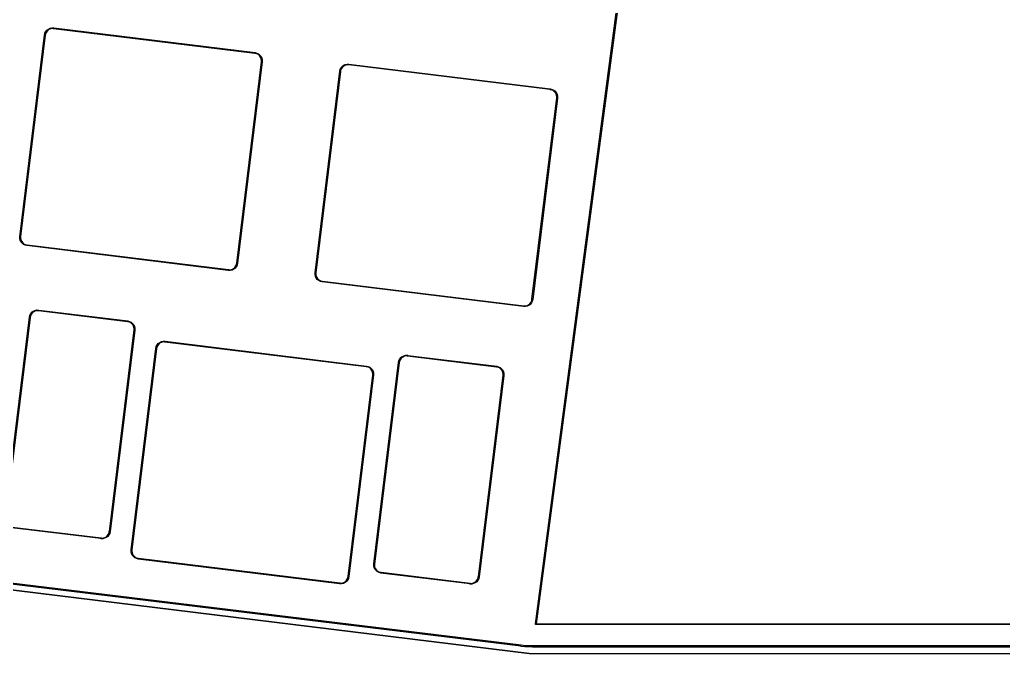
# Model space of a CAD drawing. Extents: x 33 to 269, y -131 to -39.
# Drawn here: x 95.3 to 158.3, y -131.2 to -90.5 of the extents above; entities that cross this region are included whole.
import ezdxf

# ---------------------------------------------------------------- set-up
doc = ezdxf.new("R2010")
doc.units = 0
doc.layers.add('BLACK', color=7, linetype='CONTINUOUS')

msp = doc.modelspace()

# ---------------------------------------------------------------- linework, layer by layer
at = {"layer": 'BLACK', "linetype": 'CONTINUOUS'}
for p, q in [((128.309184, -129.240344), (135.306273, -76.247861)), ((135.351055, -76.276133), (128.359325, -129.228036)), ((96.886628, -91.407113), (96.938686, -91.3017)), ((96.963424, -91.349516), (96.916578, -91.465486)), ((96.938686, -91.3017), (97.012898, -91.210515)), ((97.038691, -91.249624), (96.963424, -91.349516)), ((97.012898, -91.210515), (97.105541, -91.138132)), ((97.13725, -91.172619), (97.038691, -91.249624)), ((97.105541, -91.138132), (97.211969, -91.08818)), ((97.252381, -91.12375), (97.13725, -91.172619)), ((97.211969, -91.08818), (97.326844, -91.063166)), ((97.376239, -91.106346), (97.252381, -91.12375)), ((97.326844, -91.063166), (97.444405, -91.064343)), ((97.43822, -91.113959), (97.376239, -91.106346)), ((97.438308, -91.113988), (97.43822, -91.113959)), ((110.335834, -92.69569), (97.438308, -91.113988)), ((97.444405, -91.064343), (97.444403, -91.064361)), ((97.444403, -91.064361), (97.449975, -91.066959)), ((97.449975, -91.066959), (110.347502, -92.648662)), ((95.275755, -104.434294), (96.859334, -91.521466)), ((96.906362, -91.533133), (95.325832, -104.421102)), ((96.859334, -91.521466), (96.859336, -91.521458)), ((96.859336, -91.521458), (96.886628, -91.407113)), ((96.908962, -91.527558), (96.906362, -91.533133)), ((96.916578, -91.465486), (96.908962, -91.527558)), ((109.173277, -106.125162), (110.75498, -93.227636)), ((110.802008, -93.239303), (109.220306, -106.13683)), ((110.341407, -92.698289), (110.335834, -92.69569)), ((110.341407, -92.69829), (110.341407, -92.698289)), ((110.403471, -92.705915), (110.341407, -92.69829)), ((110.347502, -92.648662), (110.34751, -92.648664)), ((110.34751, -92.648664), (110.461843, -92.67597)), ((110.519422, -92.75277), (110.403471, -92.705915)), ((110.461843, -92.67597), (110.567239, -92.728035)), ((110.619295, -92.82804), (110.519422, -92.75277)), ((110.567239, -92.728035), (110.658407, -92.802248)), ((110.696282, -92.926594), (110.619295, -92.82804)), ((110.658407, -92.802248), (110.730774, -92.894888)), ((110.745139, -93.041717), (110.696282, -92.926594)), ((110.730774, -92.894888), (110.780712, -93.001309)), ((110.762533, -93.165562), (110.745139, -93.041717)), ((110.754908, -93.227625), (110.762533, -93.165562)), ((110.75498, -93.227633), (110.754908, -93.227625)), ((110.75498, -93.227636), (110.75498, -93.227633)), ((110.780712, -93.001309), (110.805717, -93.116174)), ((110.804607, -93.233732), (110.802008, -93.239303)), ((110.805717, -93.116174), (110.804534, -93.233723)), ((110.804534, -93.233723), (110.804607, -93.233732)), ((114.18376, -106.755905), (115.767339, -93.843077)), ((115.814367, -93.854744), (114.233837, -106.742713)), ((115.767339, -93.843077), (115.767342, -93.843067)), ((115.767342, -93.843067), (115.794649, -93.728737)), ((115.794649, -93.728737), (115.846716, -93.623342)), ((115.816966, -93.849173), (115.814367, -93.854744)), ((115.816967, -93.849173), (115.816966, -93.849173)), ((115.824592, -93.787109), (115.816967, -93.849173)), ((115.87145, -93.671159), (115.824592, -93.787109)), ((115.846716, -93.623342), (115.92093, -93.532175)), ((115.94672, -93.571286), (115.87145, -93.671159)), ((115.92093, -93.532175), (116.013569, -93.459807)), ((116.045274, -93.494298), (115.94672, -93.571286)), ((116.013569, -93.459807), (116.119988, -93.409867)), ((116.160396, -93.445439), (116.045274, -93.494298)), ((116.119988, -93.409867), (116.234851, -93.384859)), ((116.28424, -93.42804), (116.160396, -93.445439)), ((116.234851, -93.384859), (116.3524, -93.386037)), ((116.346304, -93.435664), (116.28424, -93.42804)), ((116.346312, -93.435599), (116.346304, -93.435664)), ((116.346313, -93.435599), (116.346312, -93.435598)), ((116.346312, -93.435598), (116.346312, -93.435599)), ((129.243838, -95.017301), (116.346313, -93.435599)), ((116.3524, -93.386037), (116.352408, -93.385971)), ((116.352408, -93.385971), (116.357981, -93.38857)), ((116.357981, -93.38857), (129.255507, -94.970273)), ((129.249412, -95.019901), (129.243838, -95.017301)), ((129.311481, -95.027524), (129.249412, -95.019901)), ((129.255507, -94.970273), (129.255508, -94.970273)), ((129.255508, -94.970273), (129.255515, -94.970275)), ((129.255515, -94.970275), (129.369855, -94.99758)), ((129.427444, -95.074379), (129.311481, -95.027524)), ((129.369855, -94.99758), (129.475261, -95.049643)), ((129.52733, -95.149648), (129.427444, -95.074379)), ((129.475261, -95.049643), (129.56644, -95.123855)), ((129.56644, -95.123855), (129.638821, -95.216494)), ((128.081282, -108.446773), (129.662985, -95.549247)), ((129.710013, -95.560914), (128.128311, -108.458441)), ((129.604334, -95.248204), (129.52733, -95.149648)), ((129.653208, -95.36333), (129.604334, -95.248204)), ((129.638821, -95.216494), (129.688775, -95.322916)), ((129.670622, -95.487182), (129.653208, -95.36333)), ((129.662985, -95.549247), (129.663019, -95.549142)), ((129.663019, -95.549142), (129.670622, -95.487182)), ((129.688775, -95.322916), (129.713797, -95.437784)), ((129.712613, -95.555339), (129.710013, -95.560914)), ((129.712634, -95.555341), (129.712613, -95.555339)), ((129.713797, -95.437784), (129.712634, -95.555341)), ((95.277808, -104.436922), (95.275755, -104.434294)), ((95.276762, -104.541352), (95.277808, -104.436922)), ((95.301773, -104.656221), (95.276762, -104.541352)), ((95.327567, -104.429893), (95.319943, -104.49196)), ((95.319943, -104.49196), (95.337344, -104.61581)), ((95.325832, -104.421102), (95.32754, -104.42989)), ((95.32754, -104.42989), (95.327567, -104.429893)), ((95.351718, -104.762644), (95.301773, -104.656221)), ((95.337344, -104.61581), (95.386208, -104.730936)), ((95.424093, -104.855284), (95.351718, -104.762644)), ((95.386208, -104.730936), (95.463204, -104.829492)), ((95.515268, -104.929497), (95.424093, -104.855284)), ((95.463204, -104.829492), (95.563085, -104.904761)), ((95.620671, -104.98156), (95.515268, -104.929497)), ((95.563085, -104.904761), (95.679044, -104.951614)), ((95.722282, -105.005821), (95.620671, -104.98156)), ((95.679044, -104.951614), (95.741111, -104.959235)), ((95.722874, -105.006579), (95.722282, -105.005821)), ((95.732138, -105.009634), (95.722874, -105.006579)), ((108.629664, -106.591336), (95.732138, -105.009634)), ((95.741111, -104.959235), (95.749956, -104.963359)), ((95.749956, -104.963359), (108.64133, -106.544307)), ((108.94237, -106.485628), (109.040924, -106.408633)), ((109.066716, -106.447743), (108.974078, -106.520117)), ((109.040924, -106.408633), (109.116194, -106.308755)), ((109.140928, -106.356572), (109.066716, -106.447743)), ((109.116194, -106.308755), (109.163052, -106.1928)), ((109.192995, -106.251173), (109.140928, -106.356572)), ((109.163052, -106.1928), (109.170678, -106.130734)), ((109.170678, -106.130734), (109.170679, -106.130734)), ((109.170679, -106.130734), (109.173277, -106.125162)), ((109.220305, -106.136832), (109.192995, -106.251173)), ((109.220306, -106.13683), (109.220305, -106.136832)), ((108.63524, -106.593936), (108.629664, -106.591336)), ((108.635242, -106.593914), (108.63524, -106.593936)), ((108.752794, -106.595081), (108.635242, -106.593914)), ((108.64133, -106.544307), (108.641333, -106.544286)), ((108.641333, -106.544286), (108.7034, -106.551905)), ((108.7034, -106.551905), (108.827247, -106.534496)), ((108.867659, -106.570064), (108.752794, -106.595081)), ((108.827247, -106.534496), (108.94237, -106.485628)), ((108.974078, -106.520117), (108.867659, -106.570064)), ((114.185797, -106.758513), (114.18376, -106.755905)), ((114.184754, -106.862963), (114.185797, -106.758513)), ((114.209767, -106.977833), (114.184754, -106.862963)), ((114.259715, -107.084257), (114.209767, -106.977833)), ((114.235556, -106.751502), (114.227933, -106.81357)), ((114.227933, -106.81357), (114.245337, -106.937422)), ((114.233837, -106.742713), (114.235545, -106.7515)), ((114.235545, -106.7515), (114.235556, -106.751502)), ((114.245337, -106.937422), (114.294203, -107.052549)), ((114.332092, -107.176897), (114.259715, -107.084257)), ((114.294203, -107.052549), (114.371202, -107.151105)), ((114.423269, -107.251109), (114.332092, -107.176897)), ((114.371202, -107.151105), (114.471086, -107.226374)), ((114.528675, -107.303172), (114.423269, -107.251109)), ((114.471086, -107.226374), (114.587047, -107.273225)), ((114.630287, -107.327432), (114.528675, -107.303172)), ((114.587047, -107.273225), (114.649116, -107.280846)), ((114.630879, -107.32819), (114.630287, -107.327432)), ((114.640143, -107.331245), (114.630879, -107.32819)), ((127.537668, -108.912947), (114.640143, -107.331245)), ((114.649116, -107.280846), (114.657961, -107.28497)), ((114.657961, -107.28497), (127.549337, -108.865919)), ((127.543244, -108.915547), (127.537668, -108.912947)), ((127.543237, -108.915607), (127.543244, -108.915547)), ((127.660801, -108.916775), (127.543237, -108.915607)), ((127.549337, -108.865919), (127.549636, -108.866017)), ((127.549636, -108.866017), (127.611402, -108.873599)), ((127.611402, -108.873599), (127.735262, -108.856185)), ((127.775678, -108.891752), (127.660801, -108.916775)), ((127.735262, -108.856185), (127.850395, -108.807307)), ((127.882106, -108.841793), (127.775678, -108.891752)), ((127.850395, -108.807307), (127.948953, -108.730295)), ((127.974748, -108.769403), (127.882106, -108.841793)), ((127.948953, -108.730295), (128.02422, -108.630397)), ((128.048958, -108.678214), (127.974748, -108.769403)), ((128.02422, -108.630397), (128.071066, -108.514423)), ((128.101016, -108.572797), (128.048958, -108.678214)), ((128.071066, -108.514423), (128.078682, -108.452349)), ((128.078682, -108.452349), (128.078683, -108.452349)), ((128.078683, -108.452349), (128.081282, -108.446773)), ((128.128304, -108.458459), (128.101016, -108.572797)), ((128.128311, -108.458441), (128.128304, -108.458459)), ((94.313571, -122.486171), (95.894071, -109.5885)), ((95.941099, -109.600162), (94.3606, -122.497836)), ((95.894071, -109.5885), (95.894076, -109.588484)), ((95.894076, -109.588484), (95.921361, -109.474144)), ((95.921361, -109.474144), (95.973417, -109.368728)), ((95.943699, -109.594587), (95.941099, -109.600162)), ((95.9437, -109.594587), (95.943699, -109.594587)), ((95.951314, -109.532516), (95.9437, -109.594587)), ((95.998156, -109.416545), (95.951314, -109.532516)), ((95.973417, -109.368728), (96.047629, -109.277542)), ((96.073423, -109.316653), (95.998156, -109.416545)), ((96.047629, -109.277542), (96.140273, -109.20516)), ((96.171982, -109.239649), (96.073423, -109.316653)), ((96.140273, -109.20516), (96.246704, -109.155212)), ((96.287115, -109.190784), (96.171982, -109.239649)), ((96.246704, -109.155212), (96.361581, -109.130203)), ((96.410973, -109.173388), (96.287115, -109.190784)), ((96.361581, -109.130203), (96.479143, -109.131389)), ((96.473028, -109.181014), (96.410973, -109.173388)), ((96.473046, -109.18102), (96.473028, -109.181014)), ((102.174619, -109.879172), (96.473046, -109.18102)), ((96.479143, -109.131389), (96.479143, -109.131393)), ((96.479143, -109.131393), (96.484705, -109.133987)), ((96.484705, -109.133987), (102.18628, -109.83214)), ((102.180182, -109.881767), (102.174619, -109.879172)), ((102.242247, -109.889398), (102.180182, -109.881767)), ((102.18628, -109.83214), (102.186283, -109.832141)), ((102.186283, -109.832141), (102.186284, -109.832141)), ((102.186284, -109.832141), (102.300622, -109.859459)), ((102.358199, -109.936262), (102.242247, -109.889398)), ((102.300622, -109.859459), (102.406016, -109.911529)), ((102.458075, -110.011534), (102.358199, -109.936262)), ((102.406016, -109.911529), (102.497186, -109.985742)), ((102.535072, -110.110086), (102.458075, -110.011534)), ((102.497186, -109.985742), (102.56956, -110.078377)), ((102.583945, -110.225206), (102.535072, -110.110086)), ((102.56956, -110.078377), (102.619511, -110.184793)), ((102.601364, -110.349052), (102.583945, -110.225206)), ((102.619511, -110.184793), (102.644536, -110.299654)), ((101.012055, -123.308642), (102.593758, -110.411119)), ((102.640786, -110.422782), (101.059084, -123.320309)), ((102.593753, -110.411119), (102.601364, -110.349052)), ((102.593758, -110.411119), (102.593753, -110.411119)), ((102.643386, -110.417205), (102.640786, -110.422782)), ((102.644536, -110.299654), (102.643381, -110.417204)), ((102.643381, -110.417204), (102.643386, -110.417205)), ((103.991726, -111.590269), (104.019036, -111.475934)), ((104.019036, -111.475934), (104.071102, -111.370538)), ((104.095836, -111.418355), (104.048978, -111.534307)), ((104.071102, -111.370538), (104.145316, -111.27937)), ((104.171106, -111.318481), (104.095836, -111.418355)), ((104.145316, -111.27937), (104.237954, -111.207)), ((104.269661, -111.24149), (104.171106, -111.318481)), ((104.237954, -111.207), (104.344373, -111.157058)), ((104.384783, -111.192628), (104.269661, -111.24149)), ((104.344373, -111.157058), (104.459237, -111.132047)), ((104.508628, -111.175226), (104.384783, -111.192628)), ((104.459237, -111.132047), (104.576787, -111.133221)), ((104.570693, -111.182848), (104.508628, -111.175226)), ((104.570699, -111.182797), (104.570693, -111.182848)), ((117.462075, -112.763745), (104.570699, -111.182797)), ((104.576787, -111.133221), (104.576793, -111.133169)), ((104.576793, -111.133169), (104.582367, -111.135768)), ((104.582367, -111.135768), (117.479893, -112.717471)), ((102.410022, -124.487801), (103.991725, -111.590275)), ((104.038753, -111.601942), (102.457051, -124.499469)), ((103.991725, -111.590275), (103.991726, -111.590269)), ((104.041352, -111.596371), (104.038753, -111.601942)), ((104.041353, -111.596371), (104.041352, -111.596371)), ((104.048978, -111.534307), (104.041353, -111.596371)), ((119.68266, -112.179604), (119.775301, -112.107237)), ((119.807006, -112.141729), (119.708451, -112.218716)), ((119.775301, -112.107237), (119.881723, -112.0573)), ((119.92213, -112.092874), (119.807006, -112.141729)), ((119.881723, -112.0573), (119.996589, -112.032298)), ((120.045975, -112.075483), (119.92213, -112.092874)), ((119.996589, -112.032298), (120.114138, -112.033484)), ((120.108039, -112.08311), (120.045975, -112.075483)), ((120.108048, -112.083032), (120.108039, -112.08311)), ((120.108051, -112.083033), (120.108048, -112.083032)), ((125.809625, -112.781186), (120.108051, -112.083033)), ((120.114138, -112.033484), (120.114148, -112.033406)), ((120.114148, -112.033406), (120.11971, -112.036)), ((120.11971, -112.036), (125.821286, -112.734154)), ((117.470919, -112.76787), (117.462075, -112.763745)), ((117.532989, -112.775493), (117.470919, -112.76787)), ((117.479893, -112.717471), (117.489156, -112.720526)), ((117.489156, -112.720526), (117.489747, -112.721283)), ((117.489747, -112.721283), (117.591364, -112.745549)), ((117.648955, -112.822348), (117.532989, -112.775493)), ((117.591364, -112.745549), (117.696772, -112.797613)), ((117.947374, -125.388038), (119.529077, -112.490511)), ((119.576105, -112.502179), (117.994403, -125.399699)), ((119.529077, -112.490511), (119.529081, -112.490499)), ((119.529081, -112.490499), (119.556382, -112.37617)), ((119.556382, -112.37617), (119.608447, -112.270773)), ((119.578705, -112.496605), (119.576105, -112.502179)), ((119.586328, -112.434542), (119.578705, -112.496606)), ((119.578705, -112.496606), (119.578705, -112.496605)), ((119.633182, -112.31859), (119.586328, -112.434542)), ((119.608447, -112.270773), (119.68266, -112.179604)), ((119.708451, -112.218716), (119.633182, -112.31859)), ((125.821286, -112.734154), (125.821289, -112.734155)), ((125.821289, -112.734155), (125.82129, -112.734155)), ((125.82129, -112.734155), (125.935626, -112.761474)), ((125.935626, -112.761474), (126.041018, -112.813545)), ((116.305668, -126.193971), (117.886199, -113.306001)), ((117.936276, -113.292811), (116.352697, -126.205639)), ((117.748845, -112.897618), (117.648955, -112.822348)), ((117.696772, -112.797613), (117.787954, -112.871824)), ((117.825853, -112.996173), (117.748845, -112.897618)), ((117.787954, -112.871824), (117.860339, -112.964462)), ((117.874733, -113.1113), (117.825853, -112.996173)), ((117.860339, -112.964462), (117.910298, -113.070884)), ((117.892154, -113.235154), (117.874733, -113.1113)), ((117.886199, -113.306001), (117.884491, -113.29722)), ((117.884491, -113.29722), (117.884542, -113.297226)), ((117.884542, -113.297226), (117.892154, -113.235154)), ((117.910298, -113.070884), (117.935326, -113.185753)), ((117.935326, -113.185753), (117.934298, -113.290279)), ((117.934298, -113.290279), (117.936276, -113.292811)), ((124.647061, -126.210655), (126.228762, -113.313132)), ((126.275791, -113.324795), (124.69409, -126.222323)), ((125.815187, -112.783781), (125.809625, -112.781186)), ((125.877251, -112.791412), (125.815187, -112.783781)), ((125.9932, -112.838277), (125.877251, -112.791412)), ((126.093073, -112.91355), (125.9932, -112.838277)), ((126.041018, -112.813545), (126.132184, -112.887759)), ((126.170066, -113.012102), (126.093073, -112.91355)), ((126.132184, -112.887759), (126.204555, -112.980394)), ((126.218935, -113.127221), (126.170066, -113.012102)), ((126.204555, -112.980394), (126.254503, -113.086808)), ((126.236351, -113.251064), (126.218935, -113.127221)), ((126.228738, -113.31313), (126.236351, -113.251064)), ((126.228762, -113.313132), (126.228738, -113.31313)), ((126.254503, -113.086808), (126.279525, -113.201668)), ((126.278391, -113.319219), (126.275791, -113.324795)), ((126.279525, -113.201668), (126.278366, -113.319216)), ((126.278366, -113.319216), (126.278391, -113.319219)), ((127.891422, -131.149135), (33.359073, -119.54394)), ((33.389748, -119.499246), (127.905186, -131.102366)), ((100.46845, -123.774818), (94.768077, -123.076813)), ((94.779736, -123.02978), (100.48011, -123.727786)), ((100.955, -123.492271), (101.001843, -123.376294)), ((101.031795, -123.434667), (100.97974, -123.540087)), ((101.001843, -123.376294), (101.009456, -123.314219)), ((101.009456, -123.314219), (101.012055, -123.308642)), ((101.059082, -123.320314), (101.031795, -123.434667)), ((101.059084, -123.320309), (101.059082, -123.320314)), ((100.474016, -123.777414), (100.46845, -123.774818)), ((100.474008, -123.777473), (100.474016, -123.777414)), ((100.591575, -123.778647), (100.474008, -123.777473)), ((100.48011, -123.727786), (100.480404, -123.727882)), ((100.480404, -123.727882), (100.542177, -123.735469)), ((100.542177, -123.735469), (100.666039, -123.71806)), ((100.706454, -123.753628), (100.591575, -123.778647)), ((100.666039, -123.71806), (100.781174, -123.669184)), ((100.812885, -123.70367), (100.706454, -123.753628)), ((100.781174, -123.669184), (100.879734, -123.592171)), ((100.905529, -123.63128), (100.812885, -123.70367)), ((100.879734, -123.592171), (100.955, -123.492271)), ((100.97974, -123.540087), (100.905529, -123.63128)), ((102.406283, -124.610932), (102.407465, -124.493378)), ((102.43129, -124.725801), (102.406283, -124.610932)), ((102.407424, -124.493373), (102.410022, -124.487801)), ((102.407465, -124.493378), (102.407424, -124.493373)), ((102.481233, -124.832225), (102.43129, -124.725801)), ((102.457091, -124.499476), (102.449466, -124.561542)), ((102.449466, -124.561542), (102.466863, -124.685392)), ((102.457051, -124.499469), (102.45705, -124.499471)), ((102.45705, -124.499471), (102.457091, -124.499476)), ((102.466863, -124.685392), (102.515723, -124.800518)), ((102.553606, -124.924866), (102.481233, -124.832225)), ((102.515723, -124.800518), (102.592718, -124.899074)), ((102.644781, -124.999079), (102.553606, -124.924866)), ((102.592718, -124.899074), (102.692598, -124.974342)), ((102.750184, -125.051141), (102.644781, -124.999079)), ((102.692598, -124.974342), (102.808556, -125.021193)), ((102.864515, -125.078438), (102.750184, -125.051141)), ((102.808556, -125.021193), (102.870623, -125.028814)), ((102.864529, -125.078443), (102.864515, -125.078438)), ((115.762055, -126.660145), (102.864529, -125.078443)), ((102.870623, -125.028814), (102.870622, -125.028815)), ((102.870622, -125.028815), (102.876196, -125.031414)), ((102.876196, -125.031414), (115.773723, -126.613117)), ((117.943641, -125.511165), (117.944792, -125.393619)), ((117.968668, -125.626022), (117.943641, -125.511165)), ((117.944775, -125.393617), (117.947374, -125.388038)), ((117.944792, -125.393619), (117.944775, -125.393617)), ((118.018619, -125.732433), (117.968668, -125.626022)), ((117.994421, -125.399701), (117.986811, -125.461767)), ((117.986811, -125.461767), (118.004233, -125.585609)), ((117.994403, -125.399699), (117.994421, -125.399701)), ((118.004233, -125.585609), (118.053106, -125.700725)), ((118.090989, -125.825067), (118.018619, -125.732433)), ((118.053106, -125.700725), (118.130099, -125.799276)), ((118.182153, -125.89928), (118.090989, -125.825067)), ((118.130099, -125.799276), (118.229971, -125.87455)), ((118.287542, -125.951353), (118.182153, -125.89928)), ((118.229971, -125.87455), (118.345917, -125.921419)), ((118.401874, -125.978678), (118.287542, -125.951353)), ((118.345917, -125.921419), (118.40798, -125.929052)), ((118.401875, -125.978677), (118.401874, -125.978678)), ((118.40188, -125.978679), (118.401875, -125.978677)), ((124.103454, -126.676832), (118.40188, -125.978679)), ((118.40798, -125.929052), (118.413541, -125.931646)), ((118.413541, -125.931646), (124.115115, -126.6298)), ((127.368752, -130.667504), (90.282817, -126.158233)), ((90.306057, -126.064154), (127.391992, -130.573426)), ((115.773723, -126.613117), (115.773953, -126.613193)), ((115.773953, -126.613193), (115.835789, -126.620785)), ((115.835789, -126.620785), (115.959649, -126.603374)), ((116.000063, -126.638942), (115.885187, -126.663962)), ((115.959649, -126.603374), (116.074781, -126.554499)), ((116.106491, -126.588985), (116.000063, -126.638942)), ((116.074781, -126.554499), (116.173339, -126.477489)), ((116.199133, -126.516598), (116.106491, -126.588985)), ((116.173339, -126.477489), (116.248606, -126.377593)), ((116.273344, -126.42541), (116.199133, -126.516598)), ((116.248606, -126.377593), (116.295452, -126.26162)), ((116.325402, -126.319994), (116.273344, -126.42541)), ((116.295452, -126.26162), (116.303068, -126.199547)), ((116.303068, -126.199547), (116.303069, -126.199547)), ((116.303069, -126.199547), (116.305668, -126.193971)), ((116.35269, -126.205657), (116.325402, -126.319994)), ((116.352697, -126.205639), (116.35269, -126.205657)), ((124.115115, -126.6298), (124.11538, -126.629887)), ((124.11538, -126.629887), (124.177182, -126.637476)), ((124.177182, -126.637476), (124.301043, -126.620067)), ((124.301043, -126.620067), (124.416177, -126.571191)), ((124.447887, -126.605677), (124.341458, -126.655634)), ((124.416177, -126.571191), (124.514736, -126.494179)), ((124.54053, -126.533288), (124.447887, -126.605677)), ((124.514736, -126.494179), (124.590002, -126.394281)), ((124.614741, -126.442098), (124.54053, -126.533288)), ((124.590002, -126.394281), (124.636847, -126.278306)), ((124.666798, -126.336679), (124.614741, -126.442098)), ((124.636847, -126.278306), (124.644461, -126.216232)), ((124.644461, -126.216232), (124.644462, -126.216232)), ((124.644462, -126.216232), (124.647061, -126.210655)), ((124.694083, -126.222341), (124.666798, -126.336679)), ((124.69409, -126.222323), (124.694083, -126.222341)), ((115.76763, -126.662745), (115.762055, -126.660145)), ((115.767624, -126.662791), (115.76763, -126.662745)), ((115.885187, -126.663962), (115.767624, -126.662791)), ((124.109021, -126.679428), (124.103454, -126.676832)), ((124.109014, -126.679481), (124.109021, -126.679428)), ((124.22658, -126.680654), (124.109014, -126.679481)), ((124.341458, -126.655634), (124.22658, -126.680654)), ((128.306907, -129.257595), (128.307961, -129.249612)), ((128.307961, -129.258969), (128.306907, -129.257595)), ((128.307961, -129.241568), (128.309184, -129.240344)), ((128.307961, -129.249612), (128.307961, -129.241568)), ((128.307961, -129.260702), (128.307961, -129.258969)), ((128.313652, -129.266393), (128.307961, -129.260702)), ((128.318549, -129.27278), (128.313652, -129.266393)), ((128.320265, -129.273006), (128.318549, -129.27278)), ((128.321491, -129.274232), (128.320265, -129.273006)), ((128.331058, -129.276135), (128.321491, -129.274232)), ((174.323224, -129.274232), (128.331058, -129.276135)), ((128.359325, -129.228036), (174.304457, -129.226136)), ((127.379912, -130.672694), (127.368752, -130.667504)), ((127.379911, -130.672698), (127.379912, -130.672694)), ((127.622867, -130.697298), (127.379911, -130.672698)), ((127.391992, -130.573426), (127.392011, -130.573432)), ((127.392011, -130.573432), (127.511217, -130.587934)), ((127.511217, -130.587934), (127.750645, -130.607304)), ((127.866617, -130.712074), (127.622867, -130.697298)), ((127.750645, -130.607304), (127.990659, -130.616996)), ((128.110763, -130.716999), (127.866617, -130.712074)), ((127.990659, -130.616996), (128.110763, -130.617)), ((128.110763, -130.617), (128.122469, -130.620803)), ((128.110764, -130.717), (128.110763, -130.716999)), ((128.110765, -130.717), (128.110764, -130.716999)), ((128.110764, -130.716999), (128.110764, -130.717)), ((174.334053, -130.713196), (128.110765, -130.716999)), ((128.110765, -130.716999), (128.110765, -130.717)), ((128.122469, -130.620803), (174.34576, -130.617)), ((127.892556, -131.15027), (127.891422, -131.149135)), ((127.902121, -131.15218), (127.892556, -131.15027)), ((174.752016, -131.183202), (127.902121, -131.15218)), ((127.905186, -131.102366), (127.910407, -131.104087)), ((127.910407, -131.104087), (174.759994, -131.13511))]:
    msp.add_line(p, q, dxfattribs=at)

doc.saveas('drawing.dxf')
